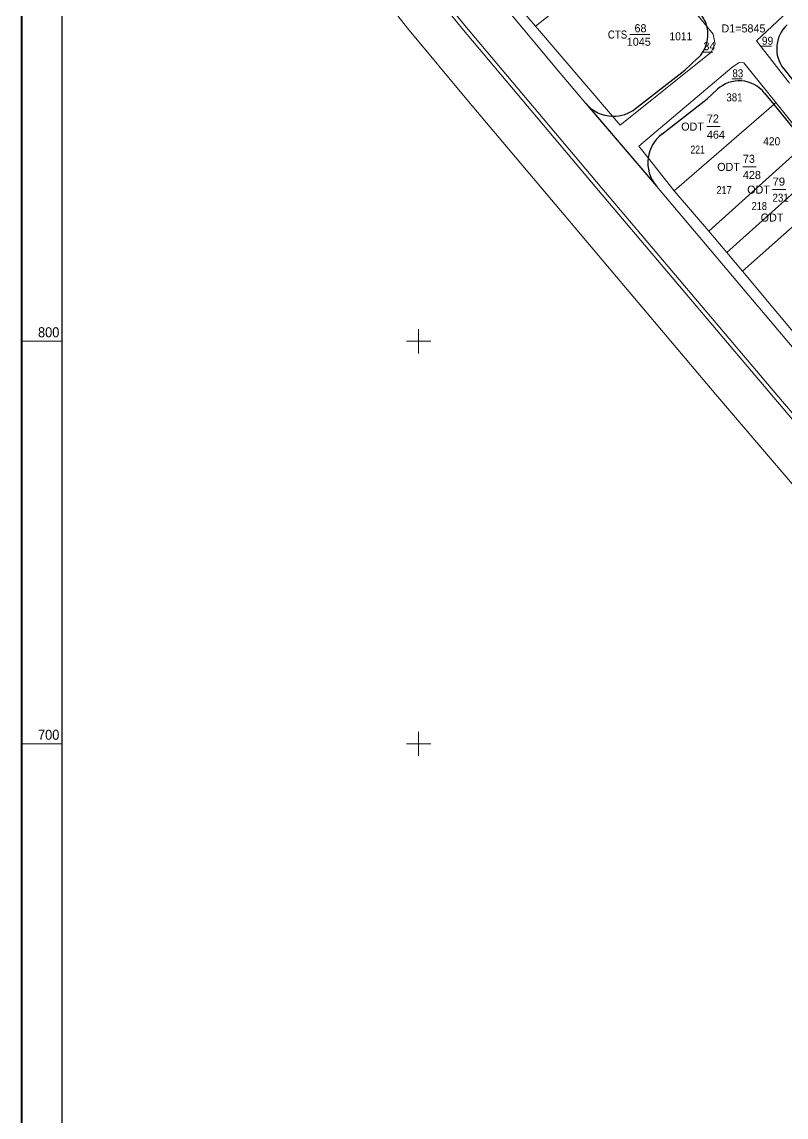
# Model space of a CAD drawing. Header units: metres. Extents: x 537201 to 538013, y 1837218 to 1838223.
# Drawn here: x 537201.5 to 537391.3, y 1837607.3 to 1837879.3 of the extents above; entities that cross this region are included whole.
import ezdxf
from ezdxf.enums import TextEntityAlignment as Align

# ---------------------------------------------------------------- set-up
doc = ezdxf.new("R2010")
doc.units = ezdxf.units.M
doc.header["$LTSCALE"] = 0.8
doc.layers.add('10', color=7, linetype='Continuous')
doc.layers.add('53', color=7, linetype='Continuous')
for name, color, linetype, lineweight in [('15', 7, 'Continuous', 13), ('22', 7, 'Continuous', 13), ('51', 7, 'Continuous', 13), ('60', 7, 'Continuous', 13)]:
    doc.layers.add(name, color=color, linetype=linetype, lineweight=lineweight)

msp = doc.modelspace()

# ---------------------------------------------------------------- linework, layer by layer
at = {"layer": '15'}
for p, q in [((537370.55, 1837871.83), (537373.11, 1837871.83)), ((537385.07, 1837873.33), (537387.63, 1837873.33)), ((537377.81, 1837865.21), (537380.37, 1837865.21))]:
    msp.add_line(p, q, dxfattribs=at)
at = {"layer": '22'}
for p, q in [((537355.03, 1837898.7), (537329, 1837878.29)), ((537329, 1837878.29), (537348.18, 1837855.92)), ((537363.48, 1837837.41), (537356.99, 1837845.59)), ((537363.48, 1837837.41), (537372.05, 1837827.38)), ((537372.05, 1837827.38), (537376.57, 1837822.03))]:
    msp.add_line(p, q, dxfattribs=at)
at = {"layer": '22', "lineweight": 25}
msp.add_line((537341.5, 1837859.09), (537359.04, 1837838.55), dxfattribs=at)
at = {"layer": '22'}
for points in [[(537247.28, 1838066.16), (537245.26, 1838064.94), (537243.7, 1838063.55), (537243.58, 1838063.27), (537243.87, 1838061.71), (537245.26, 1838053), (537245.94, 1838049.56), (537249.41, 1838029.8), (537253.97, 1838008.96), (537256.83, 1837997.91), (537265.63, 1837975.05), (537273.35, 1837956.51), (537285.62, 1837932.54), (537288.54, 1837927.52), (537294.04, 1837918.85), (537300.86, 1837908.78), (537309.01, 1837898.12), (537335.12, 1837866.61), (537341.5, 1837859.09)], [(537329, 1837878.29), (537324.87, 1837883.12), (537320.61, 1837888.74), (537316.81, 1837893.72), (537312.35, 1837898.7), (537308.4, 1837903.69), (537304.74, 1837908.45), (537300.84, 1837914.12), (537297.79, 1837919.26), (537294.71, 1837923.78), (537292, 1837929.48), (537288.1, 1837934.37), (537285, 1837940.06), (537282.05, 1837945.75), (537279.18, 1837951.46), (537276.47, 1837956.9), (537274.04, 1837962.55), (537271.05, 1837968.34)], [(537505.96, 1837646), (537435.75, 1837729.85), (537412.44, 1837757.45), (537385.37, 1837789.32), (537344.68, 1837837.43), (537310.7, 1837877.83), (537294.5, 1837897.95), (537293.89, 1837898.8), (537285.27, 1837911.12), (537279.84, 1837919.72), (537280.08, 1837920.32), (537280.62, 1837920.26), (537286.37, 1837911.44), (537295.36, 1837898.46), (537311.46, 1837878.49), (537345.5, 1837838.06), (537387.57, 1837788.36), (537413.56, 1837757.79), (537506.89, 1837646.61), (537507.42, 1837646.06), (537507.47, 1837645.6), (537507.08, 1837645.3), (537506.46, 1837645.51), (537506.15, 1837645.81)], [(537348.18, 1837855.92), (537350.06, 1837853.73), (537372.57, 1837871.78), (537373.66, 1837873.82), (537373.12, 1837876.27), (537371.63, 1837878.12), (537355.03, 1837898.7)], [(537497.74, 1837618.26), (537503.07, 1837627.1), (537503.73, 1837629.99), (537503.2, 1837633.1), (537404.83, 1837750.39), (537373.84, 1837786.76), (537312.36, 1837859.56), (537297.22, 1837877.78), (537282.5, 1837896.71)], [(537392.13, 1837864.16), (537383.91, 1837874.63), (537389.05, 1837879.44), (537396.71, 1837886.76), (537407.21, 1837896.09), (537408.29, 1837896.29), (537409.28, 1837895.77), (537409.63, 1837895.37), (537416.72, 1837887.29)], [(537356.99, 1837845.59), (537354.67, 1837848.52), (537377.8, 1837868.06), (537379.64, 1837869.27), (537380.77, 1837869.15), (537388.68, 1837859.29)], [(537388.68, 1837859.29), (537388.19, 1837858.87), (537363.48, 1837837.41)], [(537388.68, 1837859.29), (537396.61, 1837849.48), (537396.14, 1837849.06), (537372.05, 1837827.38)], [(537396.61, 1837849.48), (537401.02, 1837844.04), (537404.95, 1837839.2), (537404.49, 1837838.79), (537380.44, 1837817.45)], [(537401.02, 1837844.04), (537400.55, 1837843.62), (537376.57, 1837822.03)], [(537481.92, 1837697.52), (537480.44, 1837696.88), (537479.17, 1837696.76), (537477.84, 1837697.64), (537444.36, 1837737.47), (537421.59, 1837764.49), (537359.04, 1837838.55)], [(537376.57, 1837822.03), (537380.44, 1837817.45), (537398.02, 1837796.38)]]:
    msp.add_lwpolyline(points, dxfattribs=at)
at = {"layer": '22', "lineweight": 25}
for points in [[(537353.9, 1837857.82), (537366.09, 1837867.33), (537369.3, 1837870.32)], [(537390.7, 1837867.68), (537392.94, 1837864.91), (537401.23, 1837854.69)], [(537360.38, 1837851.45), (537371.63, 1837860.23), (537374.21, 1837862.6)], [(537385.85, 1837861.76), (537388.19, 1837858.87), (537396.14, 1837849.06), (537400.55, 1837843.62)]]:
    msp.add_lwpolyline(points, dxfattribs=at)
for centre, radius, start, end in [((537363.87, 1837876.19), 8, 13.948, 39.0347), ((537363.87, 1837876.19), 8, 312.7852, 13.9512), ((537396.92, 1837872.71), 8, 132.7281, 218.9887), ((537379.64, 1837856.72), 8, 39.037, 132.7078), ((537348.36, 1837864.92), 9, 220.3596, 268.867), ((537348.37, 1837864.92), 9, 268.8114, 307.9383), ((537365.9, 1837844.34), 9, 127.858, 172.0434), ((537365.91, 1837844.37), 9, 172.1964, 220.274)]:
    msp.add_arc(centre, radius, start, end, dxfattribs=at)
at = {"layer": '51'}
for p, q in [((537352.45, 1837876.21), (537357.45, 1837876.21)), ((537371.6, 1837853.34), (537374.9, 1837853.34)), ((537380.54, 1837843.33), (537383.84, 1837843.33)), ((537387.89, 1837837.68), (537391.19, 1837837.68))]:
    msp.add_line(p, q, dxfattribs=at)
at = {"layer": '60'}
for p, q in [((537300, 1837797), (537300, 1837803)), ((537201.49, 1837800), (537211.49, 1837800)), ((537297, 1837800), (537303, 1837800)), ((537300, 1837697), (537300, 1837703)), ((537201.49, 1837700), (537211.49, 1837700)), ((537297, 1837700), (537303, 1837700))]:
    msp.add_line(p, q, dxfattribs=at)
at = {"layer": '60', "lineweight": 40}
msp.add_lwpolyline([(537201.49, 1837218.97), (537201.49, 1838222.85), (538013.27, 1838222.85), (538013.27, 1837218.97)], close=True, dxfattribs=at)
at = {"layer": '60', "lineweight": 25}
msp.add_lwpolyline([(537211.49, 1837228.97), (537211.49, 1838212.85), (538003.27, 1838212.85), (538003.27, 1837228.97)], close=True, dxfattribs=at)

# ---------------------------------------------------------------- texts
at = {"layer": '10'}
for s, width, p in [('221', 0.8, (537369.29, 1837846.63)), ('217', 0.85, (537375.85, 1837836.56)), ('218', 0.85, (537384.61, 1837832.61))]:
    msp.add_text(s, height=2, dxfattribs=dict(at, width=width)).set_placement(p, align=Align.CENTER)
at = {"layer": '51', "width": 0.9}
msp.add_text('CTS', height=2, dxfattribs=at).set_placement((537351.81, 1837875.21), align=Align.RIGHT)
at = {"layer": '51'}
for s, p in [('68', (537353.62, 1837876.78)), ('1045', (537351.7, 1837873.42)), ('72', (537371.6, 1837854.34)), ('464', (537371.6, 1837850.34)), ('73', (537380.54, 1837844.33)), ('428', (537380.54, 1837840.33))]:
    msp.add_text(s, height=2, dxfattribs=at).set_placement(p)
for p in [(537370.86, 1837852.34), (537379.8, 1837842.33), (537387.25, 1837836.68), (537390.59, 1837829.74)]:
    msp.add_text('ODT', height=2, dxfattribs=at).set_placement(p, align=Align.RIGHT)
for s, width, p in [('79', 1.05, (537387.89, 1837838.68)), ('231', 0.9, (537387.89, 1837834.68))]:
    msp.add_text(s, height=2, dxfattribs=dict(at, width=width)).set_placement(p)
at = {"layer": '53'}
for s, width, p in [('1011', 0.95, (537362.31, 1837874.78)), ('99', 0.95, (537385.25, 1837873.67)), ('83', 0.9, (537377.93, 1837865.58)), ('381', 0.9, (537376.43, 1837859.6)), ('420', 0.95, (537385.57, 1837848.69))]:
    msp.add_text(s, height=2, dxfattribs=dict(at, width=width)).set_placement(p)
for s, p in [('D1=5845', (537375.2, 1837876.73)), ('34', (537370.74, 1837872.32))]:
    msp.add_text(s, height=2, dxfattribs=at).set_placement(p)
at = {"layer": '60', "width": 0.95}
for s, p in [('800', (537205.49, 1837801)), ('700', (537205.49, 1837701))]:
    msp.add_text(s, height=2.5, dxfattribs=at).set_placement(p)

doc.saveas('drawing.dxf')
